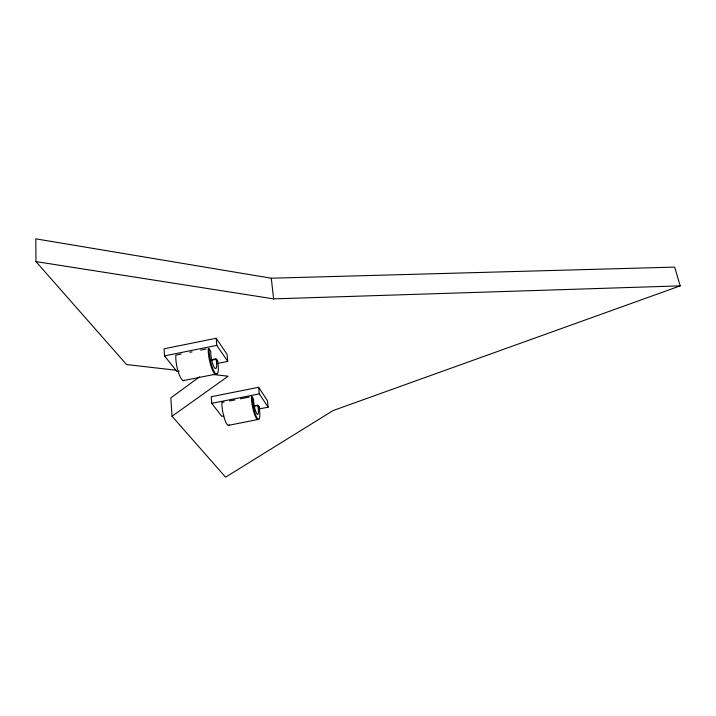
<?xml version="1.0" encoding="UTF-8"?>
<svg xmlns="http://www.w3.org/2000/svg" width="716" height="716" viewBox="0 0 716 716"><rect width="100%" height="100%" fill="white"/><g stroke="black" fill="none" stroke-linecap="round" stroke-linejoin="round"><path stroke-width="1.07" d="M199.54 376.849L170.838 397.872L172.019 416.256L225.594 477.16L333.074 410.572L680.2 285.863L674.669 267.113L271.283 278.22L35.8 238.84L35.97 261.591L126.535 364.542L176.234 370.253M172.019 416.256L228.144 376.213L212.688 374.441M216.814 361.249L217.655 361.079L216.044 358.77L210.594 359.871M216.93 363.567L227.733 361.401L227.106 354.456L216.178 338.265L164.071 348.79L164.51 355.906L176.968 371.586L179.125 371.156M164.51 355.906L216.796 345.372L227.733 361.401M181.22 354.044L175.823 355.127L175.814 358.734A15.484 3.983 78.4 0 0 179.349 374.916A15.484 3.983 78.4 0 0 184.477 380.33M189.856 352.299L192.022 351.869M200.659 350.124L206.056 349.041M211.757 360.148L216.107 359.28L217.592 360.578L218.156 364.802A15.492 3.535 78.4 0 1 214.854 372.696A15.492 3.535 78.4 0 1 209.161 352.03L209.081 348.441L208.222 348.603L208.293 352.2A15.51 3.544 78.4 0 0 211.793 368.409A15.51 3.544 78.4 0 0 216.509 373.922M183.251 380.644L215.409 374.208M258.431 409.096L268.133 407.18L267.453 400.727L258.637 387.293L211.184 396.736L211.721 403.332L221.799 416.345L223.956 415.915M211.721 403.332L259.308 393.881L268.133 407.18M224.054 402.07L221.871 402.508L221.969 405.882A14.087 3.186 79.1 0 0 225.137 420.543A14.087 3.186 79.1 0 0 229.254 424.91M229.523 400.987L234.982 399.904M240.442 398.821L249.186 397.085M253.527 405.954L257.778 405.113L259.085 407.019M253.589 406.42L257.85 405.578L259.022 406.563L259.577 410.447A14.087 2.819 79 0 1 257.277 418.395A14.087 2.819 79 0 1 252.318 399.868L252.157 396.494L251.37 396.646L251.531 400.02A14.105 2.828 79 0 0 254.681 414.707A14.105 2.828 79 0 0 258.44 419.146M228.306 425.376L257.608 419.594M35.97 261.591L273.61 298.876L680.2 285.863M209.511 349.247L210.773 351.681L210.835 354.545A9.863 2.246 78.4 0 0 214.46 367.675A9.863 2.246 78.4 0 0 216.572 362.672L216.107 359.28M252.623 397.425L253.545 399.268L253.679 401.962A8.968 1.79 79 0 0 256.829 413.741A8.968 1.79 79 0 0 258.297 408.693L257.85 405.578M271.283 278.22L273.61 298.876M258.637 387.293L259.308 393.881M216.178 338.265L216.796 345.372"/></g></svg>
